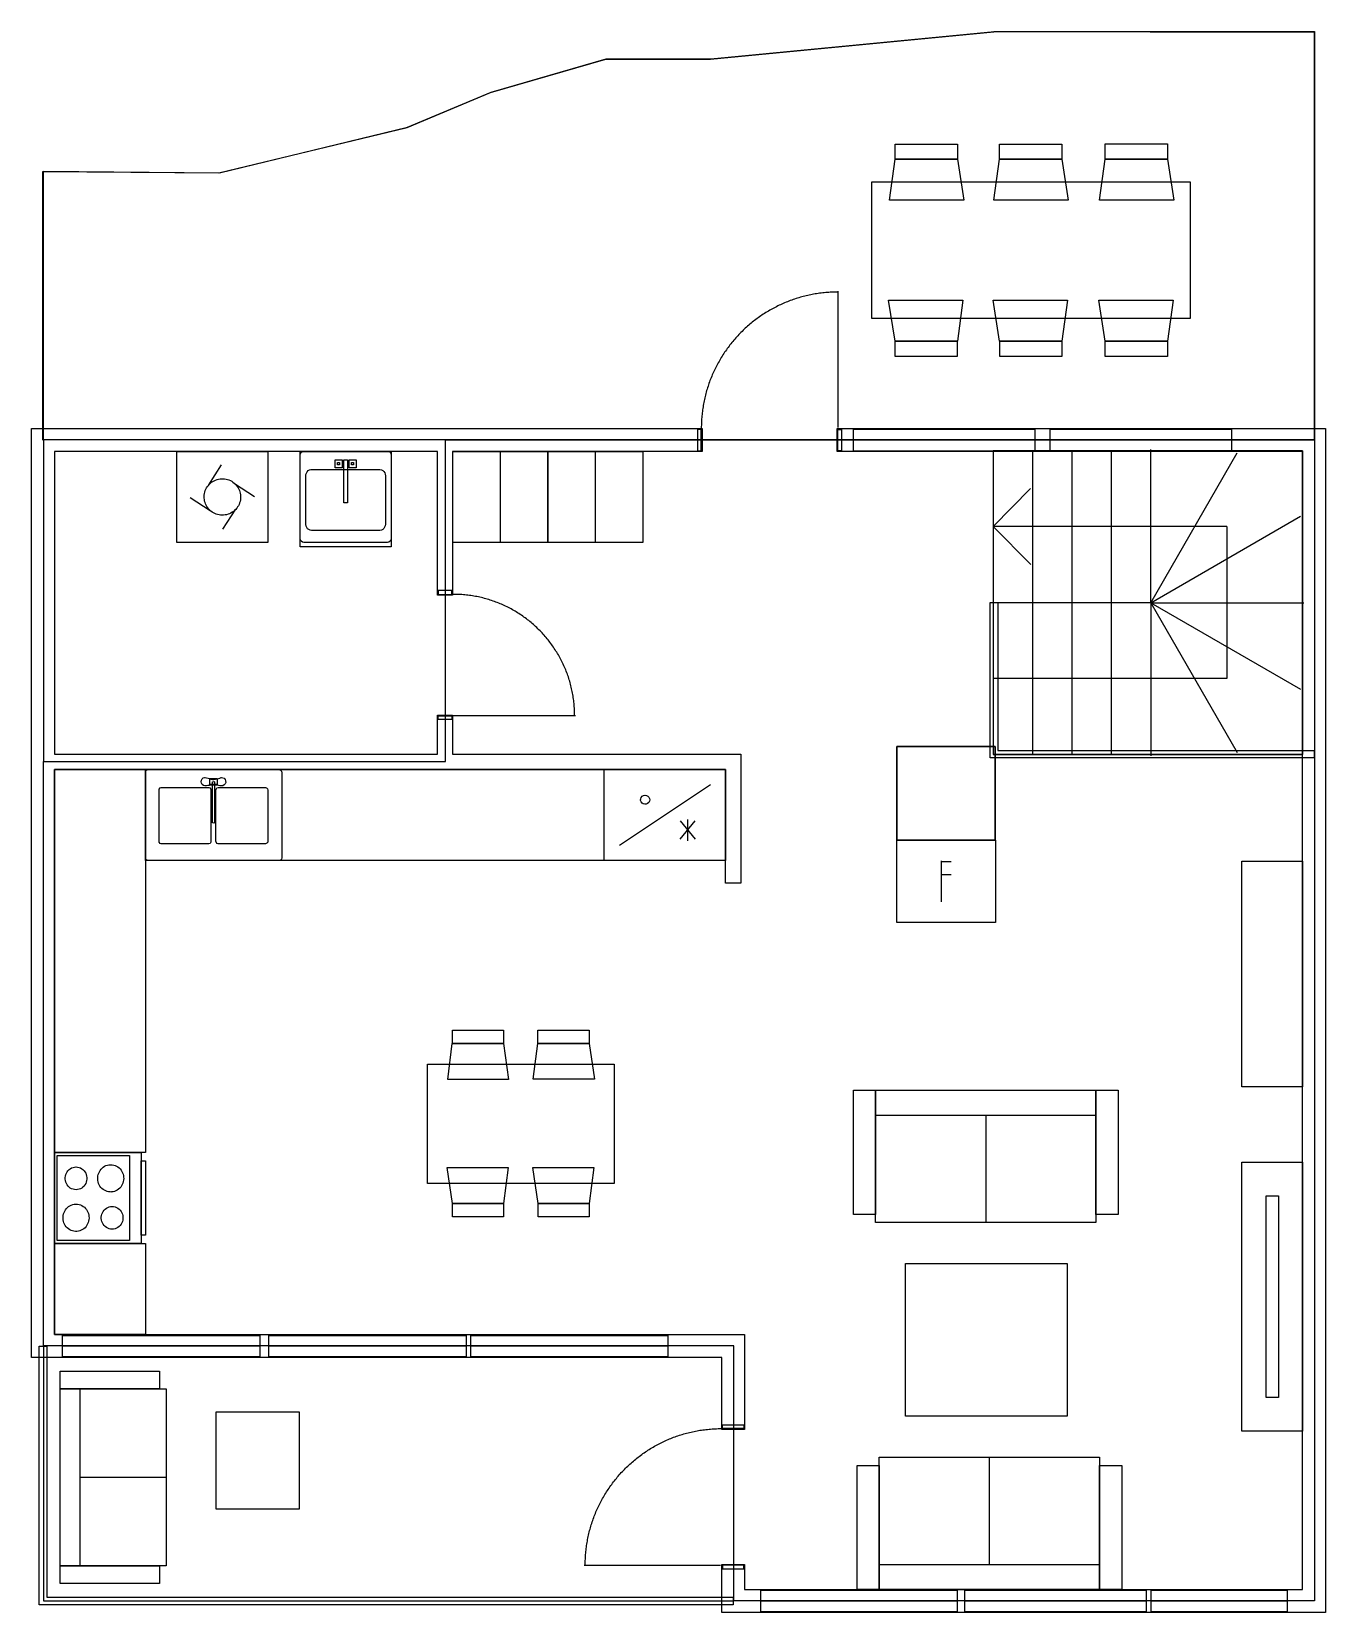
# Model space of a CAD drawing. Extents: x 110 to 688, y -881 to -175.
import ezdxf

# ---------------------------------------------------------------- set-up
doc = ezdxf.new("R2010")
doc.units = 0
for name, color, linetype in [('object', 7, 'Continuous'), ('surface', 7, 'Continuous'), ('wall', 7, 'Continuous'), ('window-door', 7, 'Continuous')]:
    doc.layers.add(name, color=color, linetype=linetype)

# ---------------------------------------------------------------- blocks, each defined once
blk = doc.blocks.new('surface-1')
for points in [[(683.64, -357.29), (115.1, -357.29), (115.1, -237.2), (193.8, -237.88), (277.92, -217.52), (315.24, -201.92), (366.8, -186.99), (413.62, -186.99), (540.49, -174.78), (683.64, -174.78), (683.64, -357.29)], [(683.64, -876.31), (423.79, -876.31), (423.79, -762.33), (115.1, -762.33), (115.1, -501.12), (294.89, -501.12), (294.89, -357.29), (683.64, -357.29), (683.64, -876.31)], [(115.1, -501.12), (294.89, -501.12), (294.89, -357.29), (115.1, -357.29), (115.1, -501.12)], [(115.1, -876.31), (423.79, -876.31), (423.79, -762.33), (115.1, -762.33), (115.1, -876.31)]]:
    blk.add_lwpolyline(points)
blk = doc.blocks.new('Kitchen_bench-1')
for points in [[(270.6, -405.05), (229.89, -405.05), (229.89, -362.47), (270.6, -362.47), (270.6, -405.05)], [(160.61, -675.92), (119.9, -675.92), (119.9, -504.71), (160.61, -504.71), (160.61, -675.92)], [(365.73, -545.31), (160.61, -545.31), (160.61, -504.61), (365.73, -504.61), (365.73, -545.31)], [(160.61, -757.33), (119.91, -757.33), (119.91, -716.62), (160.61, -716.62), (160.61, -757.33)]]:
    blk.add_lwpolyline(points)
blk = doc.blocks.new('Two_seater_sofa-1')
for points in [[(587.48, -871.31), (488.84, -871.31), (488.84, -812.13), (587.48, -812.13), (587.48, -871.31), (587.48, -871.31)], [(538.16, -860.22), (538.16, -812.13)], [(488.84, -871.31), (478.97, -871.31), (478.97, -815.83), (488.84, -815.83), (488.84, -871.31), (488.84, -871.31)], [(597.35, -871.31), (587.48, -871.31), (587.48, -815.83), (597.35, -815.83), (597.35, -871.31), (597.35, -871.31)], [(587.48, -860.22), (488.84, -860.22)]]:
    blk.add_lwpolyline(points)
blk = doc.blocks.new('Wahsing_machine-1')
for points in [[(174.71, -362.47), (215.42, -362.47), (215.42, -403.18), (174.71, -403.18), (174.71, -362.47)], [(189.03, -377.33), (194.73, -368.44)], [(203.21, -382.82), (203.18, -383.5), (203.1, -384.17), (202.96, -384.84), (202.76, -385.49), (202.51, -386.12), (202.21, -386.73), (201.86, -387.31), (201.47, -387.86), (201.02, -388.37), (200.54, -388.85), (200.02, -389.28), (199.47, -389.67), (198.88, -390.02), (198.27, -390.31), (197.64, -390.55), (196.98, -390.74), (196.32, -390.87), (195.64, -390.94), (195.07, -390.96), (194.97, -390.96), (194.29, -390.93), (193.62, -390.84), (192.95, -390.69), (192.31, -390.49), (191.68, -390.23), (191.08, -389.92), (190.5, -389.56), (189.95, -389.16), (189.44, -388.71), (188.97, -388.22), (188.54, -387.7), (188.16, -387.14), (187.83, -386.55), (187.54, -385.93), (187.31, -385.3), (187.13, -384.64), (187.01, -383.98), (186.94, -383.3), (186.92, -382.82), (186.93, -382.62), (186.97, -381.95), (187.07, -381.28), (187.23, -380.62), (187.44, -379.97), (187.7, -379.35), (188.02, -378.75), (188.38, -378.17), (188.79, -377.63), (189.25, -377.13), (189.74, -376.66), (190.27, -376.24), (190.84, -375.87), (191.43, -375.54), (192.05, -375.26), (192.69, -375.03), (193.34, -374.86), (194.01, -374.75), (194.69, -374.69), (195.07, -374.68), (195.37, -374.69), (196.04, -374.74), (196.71, -374.85), (197.37, -375.01), (198.01, -375.23), (198.63, -375.5), (199.23, -375.83), (199.8, -376.2), (200.33, -376.61), (200.83, -377.07), (201.29, -377.57), (201.71, -378.11), (202.08, -378.68), (202.4, -379.28), (202.67, -379.9), (202.88, -380.54), (203.05, -381.2), (203.15, -381.87), (203.2, -382.55), (203.21, -382.82), (203.21, -382.82)], [(200.49, -376.79), (209.45, -382.55)], [(180.68, -383.09), (189.57, -388.86)], [(195.34, -397.21), (201.1, -388.25)]]:
    blk.add_lwpolyline(points)
blk = doc.blocks.new('Table_with_six_chairs-1')
for points in [[(523.83, -225.05), (523.83, -231.84), (496.02, -231.84), (496.02, -225.05), (523.83, -225.05)], [(570.51, -225.05), (570.51, -231.84), (542.69, -231.84), (542.69, -225.05), (570.51, -225.05)], [(617.8, -225.01), (617.8, -231.79), (589.98, -231.79), (589.98, -225.01), (617.8, -225.01)], [(523.83, -231.84), (526.68, -250.16), (493.44, -250.16), (495.96, -231.84), (523.83, -231.84)], [(570.51, -231.84), (573.36, -250.16), (540.12, -250.16), (542.64, -231.84), (570.51, -231.84)], [(617.8, -231.79), (620.65, -250.11), (587.4, -250.11), (589.93, -231.79), (617.8, -231.79)], [(627.98, -241.97), (627.98, -303.03), (485.5, -303.03), (485.5, -241.97), (627.98, -241.97)], [(495.95, -313.21), (493.1, -294.89), (526.34, -294.89), (523.82, -313.21), (495.95, -313.21)], [(542.71, -313.21), (539.86, -294.89), (573.1, -294.89), (570.59, -313.21), (542.71, -313.21)], [(589.98, -313.21), (587.13, -294.89), (620.38, -294.89), (617.87, -313.21), (589.98, -313.21)], [(523.78, -313.21), (523.78, -319.99), (495.95, -319.99), (495.95, -313.21), (523.78, -313.21)], [(570.59, -313.21), (570.59, -319.99), (542.76, -319.99), (542.76, -313.21), (570.59, -313.21)], [(617.8, -313.21), (617.8, -319.99), (589.98, -319.99), (589.98, -313.21), (617.8, -313.21)]]:
    blk.add_lwpolyline(points)
blk = doc.blocks.new('Table_with_four_chairs-1')
for points in [[(320.75, -621.23), (320.75, -627.17), (297.95, -627.17), (297.95, -621.23), (320.75, -621.23)], [(359.13, -621.23), (359.13, -627.17), (336.16, -627.17), (336.16, -621.23), (359.13, -621.23)], [(320.75, -627.17), (323.09, -643.21), (295.84, -643.21), (297.91, -627.17), (320.75, -627.17)], [(359.13, -627.12), (361.47, -643.16), (334.1, -643.16), (336.17, -627.12), (359.13, -627.12)], [(370.25, -636.33), (370.25, -689.8), (286.83, -689.8), (286.83, -636.33), (370.25, -636.33)], [(297.95, -698.71), (295.62, -682.67), (322.87, -682.67), (320.8, -698.71), (297.95, -698.71)], [(336.33, -698.71), (333.99, -682.67), (361.24, -682.67), (359.18, -698.71), (336.33, -698.71)], [(320.75, -698.71), (320.75, -704.65), (297.94, -704.65), (297.94, -698.71), (320.75, -698.71)], [(359.13, -698.71), (359.13, -704.65), (336.33, -704.65), (336.33, -698.71), (359.13, -698.71)]]:
    blk.add_lwpolyline(points)
blk = doc.blocks.new('Two_seater_sofa-2')
for points in [[(477.32, -648.07), (487.18, -648.07), (487.18, -703.56), (477.32, -703.56), (477.32, -648.07), (477.32, -648.07)], [(487.18, -648.07), (585.83, -648.07), (585.83, -707.26), (487.18, -707.26), (487.18, -648.07), (487.18, -648.07)], [(585.83, -648.07), (595.69, -648.07), (595.69, -703.56), (585.83, -703.56), (585.83, -648.07), (585.83, -648.07)], [(487.18, -659.17), (585.83, -659.17)], [(536.5, -659.17), (536.5, -707.26)]]:
    blk.add_lwpolyline(points)
blk = doc.blocks.new('TV-1')
for points in [[(678.28, -680.14), (678.28, -800.52), (651.14, -800.52), (651.14, -680.14), (678.28, -680.14)], [(662, -785.47), (662, -695.19), (667.42, -695.19), (667.42, -709.73), (667.42, -775.44), (667.42, -785.47), (662, -785.47)]]:
    blk.add_lwpolyline(points)
blk = doc.blocks.new('Coffee_table-1')
blk.add_lwpolyline([(192.35, -835.37), (192.35, -791.89), (229.36, -791.89), (229.36, -835.37), (192.35, -835.37), (192.35, -835.37)])
blk = doc.blocks.new('U_stair-1')
for points in [[(539.77, -362.13), (539.77, -430.08), (539.77, -498.02), (610.33, -498.02), (678.28, -498.02), (678.28, -362.13), (610.33, -362.13), (539.77, -362.13)], [(539.77, -362.13), (539.77, -430.08)], [(610.33, -362.13), (539.77, -362.13)], [(557.41, -362.13), (557.41, -430.08)], [(575.05, -362.13), (575.05, -430.08)], [(592.69, -362.13), (592.69, -430.08)], [(610.33, -430.08), (610.33, -361.55)], [(678.28, -362.13), (610.33, -362.13)], [(610.33, -430.08), (649, -363.09)], [(678.28, -362.13), (678.28, -498.02)], [(539.77, -396.1), (556.61, -378.97)], [(610.33, -430.08), (677.31, -391.4)], [(644.3, -396.1), (539.77, -396.1)], [(539.77, -396.1), (556.76, -413.09)], [(644.3, -396.1), (644.3, -464.05)], [(539.77, -430.08), (539.77, -498.02)], [(610.33, -430.08), (539.77, -430.08)], [(557.41, -430.08), (557.41, -498.02)], [(575.05, -430.08), (575.05, -498.02)], [(592.69, -430.08), (592.69, -498.02)], [(610.33, -430.08), (610.33, -498.6)], [(610.33, -430.08), (649, -497.06)], [(610.33, -430.08), (677.31, -468.75)], [(610.33, -430.08), (678.86, -430.08)], [(644.3, -464.05), (539.77, -464.05)], [(610.33, -498.02), (539.77, -498.02)], [(678.28, -498.02), (610.33, -498.02)]]:
    blk.add_lwpolyline(points)
blk = doc.blocks.new('object-1')
blk.add_lwpolyline([(496.75, -494.39), (496.75, -536.32), (540.78, -536.32), (540.78, -494.39), (496.75, -494.39)])
blk = doc.blocks.new('Column-1')
blk.add_lwpolyline([(496.75, -494.39), (540.78, -494.39), (540.78, -536.32), (496.75, -536.32), (496.75, -494.39), (496.75, -494.39)])
blk = doc.blocks.new('Warderobe_2_door-1')
for points in [[(298.08, -362.47), (340.62, -362.47), (340.62, -403.18), (298.08, -403.18), (298.08, -362.47), (298.08, -362.47)], [(319.35, -362.47), (319.35, -403.18)]]:
    blk.add_lwpolyline(points)
blk = doc.blocks.new('Fireplace-1')
for points in [[(496.75, -536.32), (540.83, -536.32), (540.83, -573.07), (496.75, -573.07), (496.75, -536.32)], [(516.69, -563.88), (516.69, -545.51)], [(516.69, -545.81), (521.1, -545.81)], [(516.69, -551.63), (521.1, -551.63)]]:
    blk.add_lwpolyline(points)
blk = doc.blocks.new('Single_sink-1')
for points in [[(231.5, -362.42), (268.99, -362.42), (269.48, -362.5), (270.05, -362.86), (270.44, -363.42), (270.6, -364.07), (270.6, -364.19), (270.6, -401.35), (270.6, -401.39), (270.47, -402.05), (270.11, -402.62), (269.56, -403.01), (268.99, -403.12), (231.5, -403.12), (230.92, -403.01), (230.37, -402.62), (230.02, -402.04), (229.89, -401.38), (229.89, -401.35), (229.89, -364.19), (229.9, -364.07), (230.06, -363.41), (230.44, -362.86), (231.01, -362.5), (231.5, -362.42), (231.5, -362.42)], [(245.47, -366.25), (248.64, -366.25), (248.64, -369.75), (245.47, -369.75), (245.47, -366.25), (245.47, -366.25)], [(246.57, -367.41), (247.53, -367.41), (247.53, -368.47), (246.57, -368.47), (246.57, -367.41), (246.57, -367.41)], [(249.39, -366.27), (250.98, -366.27), (250.98, -385.49), (249.39, -385.49), (249.39, -366.27), (249.39, -366.27)], [(251.72, -366.25), (254.89, -366.25), (254.89, -369.75), (251.72, -369.75), (251.72, -366.25), (251.72, -366.25)], [(252.82, -367.41), (253.78, -367.41), (253.78, -368.47), (252.82, -368.47), (252.82, -367.41), (252.82, -367.41)], [(235.01, -370.5), (265.34, -370.5), (265.54, -370.51), (266.2, -370.66), (266.8, -370.98), (267.29, -371.44), (267.66, -372.01), (267.88, -372.65), (267.97, -373.32), (267.97, -373.39), (267.97, -394.93), (267.97, -395.03), (267.88, -395.7), (267.64, -396.34), (267.27, -396.9), (266.77, -397.36), (266.17, -397.68), (265.51, -397.82), (265.34, -397.83), (235.01, -397.83), (234.98, -397.82), (234.31, -397.72), (233.7, -397.44), (233.18, -397), (232.78, -396.46), (232.52, -395.83), (232.39, -395.17), (232.39, -394.93), (232.39, -373.39), (232.44, -372.78), (232.64, -372.14), (232.98, -371.55), (233.45, -371.06), (234.03, -370.71), (234.68, -370.52), (235.01, -370.5), (235.01, -370.5)]]:
    blk.add_lwpolyline(points)
blk = doc.blocks.new('Two_seater_sofa-3')
for points in [[(122.48, -781.54), (122.48, -773.62), (167, -773.62), (167, -781.54), (122.48, -781.54), (122.48, -781.54)], [(122.48, -860.69), (122.48, -781.54), (169.97, -781.54), (169.97, -860.69), (122.48, -860.69), (122.48, -860.69)], [(131.38, -860.69), (131.38, -781.54)], [(131.38, -821.11), (169.97, -821.11)], [(122.48, -868.61), (122.48, -860.69), (167, -860.69), (167, -868.61), (122.48, -868.61), (122.48, -868.61)]]:
    blk.add_lwpolyline(points)
blk = doc.blocks.new('Warderobe_2_door-2')
for points in [[(340.62, -362.47), (383.17, -362.47), (383.17, -403.18), (340.62, -403.18), (340.62, -362.47), (340.62, -362.47)], [(361.89, -362.47), (361.89, -403.18)]]:
    blk.add_lwpolyline(points)
blk = doc.blocks.new('Refrigator_freezer-1')
for points in [[(365.86, -504.61), (420.14, -504.61), (420.14, -545.32), (365.86, -545.32), (365.86, -504.61)], [(372.65, -538.54), (413.35, -511.4)], [(386.21, -518.18), (386.1, -518.85), (385.78, -519.44), (385.28, -519.9), (384.66, -520.16), (384.18, -520.22), (383.99, -520.21), (383.33, -520.03), (382.77, -519.65), (382.37, -519.11), (382.16, -518.47), (382.14, -518.18), (382.18, -517.8), (382.42, -517.16), (382.85, -516.64), (383.42, -516.29), (384.09, -516.15), (384.18, -516.15), (384.76, -516.23), (385.36, -516.53), (385.84, -517), (386.13, -517.61), (386.21, -518.18), (386.21, -518.18)], [(399.78, -535.82), (406.57, -527.68)], [(399.78, -527.68), (406.57, -535.82)], [(403.18, -527), (403.18, -536.5)]]:
    blk.add_lwpolyline(points)
blk = doc.blocks.new('Double_sink-1')
for points in [[(162.13, -504.62), (220.18, -504.62), (220.48, -504.65), (221.09, -504.93), (221.52, -505.45), (221.68, -506.1), (221.68, -506.11), (221.68, -543.83), (221.67, -544.1), (221.53, -544.76), (221.06, -545.22), (220.39, -545.32), (219.98, -545.33), (162.11, -545.33), (162.04, -545.33), (161.37, -545.27), (160.83, -544.89), (160.64, -544.24), (160.61, -543.77), (160.61, -506.11), (160.71, -505.58), (161.09, -505.03), (161.67, -504.69), (162.11, -504.62), (162.13, -504.62)], [(187.32, -508.27), (187.99, -508.34), (188.65, -508.5), (189.29, -508.73), (189.92, -508.97), (190.59, -509.1), (191.26, -509.1), (191.94, -509.02), (192.6, -508.88), (193.26, -508.71), (193.91, -508.51), (194.55, -508.29), (194.6, -508.27), (195.22, -508.33), (195.83, -508.61), (196.29, -509.1), (196.52, -509.74), (196.54, -510.41), (196.34, -511.06), (195.93, -511.59), (195.34, -511.92), (194.67, -512.01), (194.6, -512), (194, -511.91), (193.33, -511.8), (192.66, -511.71), (191.98, -511.63), (191.3, -511.6), (190.63, -511.62), (189.95, -511.69), (189.28, -511.77), (188.6, -511.85), (187.93, -511.93), (187.32, -512), (187.26, -511.99), (186.61, -511.78), (186.07, -511.39), (185.7, -510.82), (185.58, -510.16), (185.68, -509.49), (185.99, -508.89), (186.49, -508.44), (187.14, -508.26), (187.32, -508.27), (187.32, -508.27)], [(189.48, -508.68), (192.67, -508.68), (192.67, -511.39), (189.48, -511.39), (189.48, -508.68), (189.48, -508.68)], [(167.73, -512.68), (189.01, -512.75), (189.41, -512.89), (189.84, -513.4), (189.96, -513.9), (189.96, -536.71), (189.9, -537.12), (189.54, -537.68), (189.01, -537.86), (167.73, -537.86), (167.22, -537.7), (166.85, -537.15), (166.78, -536.71), (166.78, -513.84), (166.84, -513.42), (167.2, -512.86), (167.73, -512.68), (167.73, -512.68)], [(190.64, -510.17), (191.23, -509.99), (191.52, -510.17), (191.52, -528.5), (191.24, -528.66), (190.64, -528.5), (190.64, -510.17)], [(193.14, -512.68), (214.42, -512.75), (214.84, -512.86), (215.27, -513.36), (215.37, -513.9), (215.37, -536.71), (215.33, -537.09), (214.98, -537.66), (214.42, -537.86), (193.14, -537.86), (192.67, -537.72), (192.27, -537.19), (192.2, -536.71), (192.2, -513.84), (192.24, -513.45), (192.59, -512.88), (193.14, -512.68), (193.14, -512.68)]]:
    blk.add_lwpolyline(points)
blk = doc.blocks.new('Induction_cooker_4-1')
for points in [[(119.91, -716.62), (119.91, -675.92), (158.68, -675.92), (158.68, -716.62), (119.91, -716.62), (119.91, -716.62)], [(121.2, -715.27), (121.2, -677.27), (153.51, -677.27), (153.51, -715.27), (121.2, -715.27), (121.2, -715.27)], [(129.6, -682.36), (130.27, -682.41), (130.94, -682.56), (131.57, -682.8), (132.16, -683.13), (132.7, -683.54), (133.18, -684.02), (133.59, -684.56), (133.92, -685.15), (134.18, -685.78), (134.35, -686.44), (134.43, -687.11), (134.44, -687.45), (134.43, -687.79), (134.35, -688.46), (134.18, -689.12), (133.93, -689.74), (133.59, -690.34), (133.18, -690.88), (132.71, -691.36), (132.17, -691.77), (131.57, -692.1), (130.94, -692.34), (130.28, -692.49), (129.6, -692.54), (129.6, -692.54), (128.93, -692.49), (128.27, -692.34), (127.63, -692.1), (127.04, -691.77), (126.5, -691.36), (126.02, -690.88), (125.61, -690.34), (125.28, -689.75), (125.02, -689.13), (124.85, -688.47), (124.76, -687.8), (124.75, -687.45), (124.76, -687.12), (124.85, -686.45), (125.02, -685.79), (125.27, -685.16), (125.6, -684.57), (126.01, -684.03), (126.49, -683.55), (127.03, -683.14), (127.62, -682.81), (128.25, -682.56), (128.91, -682.41), (129.59, -682.36), (129.6, -682.36), (129.6, -682.36)], [(145.11, -681.34), (145.78, -681.39), (146.45, -681.51), (147.1, -681.71), (147.71, -681.99), (148.29, -682.34), (148.83, -682.76), (149.31, -683.24), (149.74, -683.76), (150.11, -684.33), (150.41, -684.94), (150.64, -685.58), (150.81, -686.23), (150.9, -686.91), (150.92, -687.45), (150.92, -687.58), (150.87, -688.26), (150.75, -688.93), (150.56, -689.58), (150.3, -690.2), (149.97, -690.8), (149.58, -691.35), (149.13, -691.86), (148.63, -692.31), (148.07, -692.7), (147.48, -693.03), (146.85, -693.28), (146.19, -693.45), (145.52, -693.54), (145.11, -693.56), (144.84, -693.55), (144.17, -693.48), (143.51, -693.32), (142.87, -693.09), (142.27, -692.78), (141.7, -692.4), (141.19, -691.96), (140.73, -691.47), (140.32, -690.92), (139.98, -690.34), (139.7, -689.72), (139.5, -689.07), (139.36, -688.41), (139.3, -687.73), (139.29, -687.45), (139.3, -687.05), (139.38, -686.38), (139.53, -685.72), (139.75, -685.08), (140.03, -684.46), (140.39, -683.88), (140.8, -683.35), (141.27, -682.86), (141.8, -682.43), (142.37, -682.06), (142.98, -681.77), (143.62, -681.55), (144.28, -681.41), (144.96, -681.35), (145.11, -681.34), (145.11, -681.34)], [(158.68, -712.89), (158.68, -679.65), (160.61, -679.65), (160.61, -712.89), (158.68, -712.89), (158.68, -712.89)], [(129.6, -698.98), (130.28, -699.03), (130.94, -699.15), (131.59, -699.35), (132.21, -699.63), (132.79, -699.98), (133.32, -700.4), (133.81, -700.87), (134.23, -701.4), (134.6, -701.97), (134.9, -702.58), (135.13, -703.22), (135.3, -703.87), (135.39, -704.55), (135.41, -705.09), (135.41, -705.22), (135.36, -705.9), (135.24, -706.57), (135.05, -707.22), (134.79, -707.84), (134.46, -708.44), (134.07, -708.99), (133.62, -709.5), (133.12, -709.95), (132.57, -710.34), (131.97, -710.67), (131.34, -710.92), (130.68, -711.09), (130.01, -711.18), (129.6, -711.2), (129.33, -711.19), (128.66, -711.12), (128, -710.96), (127.36, -710.73), (126.76, -710.42), (126.2, -710.04), (125.68, -709.6), (125.22, -709.11), (124.81, -708.56), (124.47, -707.98), (124.2, -707.36), (123.99, -706.71), (123.85, -706.05), (123.79, -705.37), (123.78, -705.09), (123.8, -704.69), (123.87, -704.02), (124.02, -703.36), (124.24, -702.72), (124.53, -702.1), (124.88, -701.52), (125.29, -700.99), (125.77, -700.5), (126.29, -700.07), (126.86, -699.7), (127.47, -699.41), (128.11, -699.19), (128.78, -699.05), (129.45, -698.99), (129.6, -698.98), (129.6, -698.98)], [(145.75, -700), (146.43, -700.05), (147.09, -700.2), (147.72, -700.44), (148.32, -700.77), (148.86, -701.18), (149.33, -701.66), (149.74, -702.2), (150.08, -702.79), (150.33, -703.42), (150.5, -704.08), (150.59, -704.75), (150.6, -705.09), (150.59, -705.43), (150.5, -706.1), (150.33, -706.76), (150.08, -707.38), (149.75, -707.98), (149.34, -708.52), (148.86, -709), (148.32, -709.41), (147.73, -709.74), (147.1, -709.98), (146.43, -710.13), (145.76, -710.18), (145.75, -710.18), (145.08, -710.13), (144.42, -709.98), (143.79, -709.74), (143.19, -709.41), (142.65, -709), (142.18, -708.52), (141.77, -707.98), (141.43, -707.39), (141.18, -706.77), (141, -706.11), (140.92, -705.44), (140.91, -705.09), (140.92, -704.76), (141, -704.09), (141.17, -703.43), (141.42, -702.8), (141.76, -702.21), (142.17, -701.67), (142.64, -701.19), (143.18, -700.78), (143.77, -700.45), (144.41, -700.2), (145.07, -700.05), (145.74, -700), (145.75, -700), (145.75, -700)]]:
    blk.add_lwpolyline(points)
blk = doc.blocks.new('Booklet-1')
blk.add_lwpolyline([(678.28, -545.6), (678.28, -646.52), (651.14, -646.52), (651.14, -545.6), (678.28, -545.6), (678.28, -545.6)])
blk = doc.blocks.new('Coffee_table-2')
blk.add_lwpolyline([(500.61, -793.83), (500.61, -725.46), (572.96, -725.46), (572.96, -793.83), (500.61, -793.83), (500.61, -793.83)])
blk = doc.blocks.new('wall-1')
for points in [[(413.34, -187.09), (540.21, -174.88)], [(610.09, -174.88), (540.21, -174.88)], [(610.09, -174.88), (683.37, -174.88)], [(683.37, -174.88), (683.37, -357.38)], [(314.96, -202.01), (366.53, -187.09)], [(366.53, -187.09), (413.34, -187.09)], [(277.65, -217.62), (314.96, -202.01)], [(193.52, -237.97), (277.65, -217.62)], [(114.82, -237.29), (193.52, -237.97)], [(114.82, -357.38), (114.82, -237.29)], [(409.63, -362.47), (298, -362.47), (298, -426.7), (291.22, -426.7), (291.22, -362.47), (119.91, -362.47), (119.91, -497.82), (291.22, -497.82), (291.22, -480.3), (298, -480.3), (298, -497.82), (426.91, -497.82), (426.91, -555.49), (420.12, -555.49), (420.12, -504.61), (119.91, -504.61), (119.91, -757.33), (428.6, -757.33), (428.6, -799.67), (418.43, -799.67), (418.43, -767.51), (109.73, -767.51), (109.73, -352.29), (409.63, -352.29), (409.63, -362.47)], [(688.45, -881.49), (418.43, -881.49), (418.43, -860.05), (428.6, -860.05), (428.6, -871.31), (678.28, -871.31), (678.28, -362.47), (470.01, -362.47), (470.01, -352.29), (688.45, -352.29), (688.45, -881.49)], [(541.91, -429.98), (541.91, -496.13), (683.37, -496.13), (683.37, -499.52), (538.51, -499.52), (538.51, -429.98), (541.91, -429.98)], [(116.51, -762.42), (116.51, -874.71), (423.52, -874.71), (423.52, -878.1), (113.12, -878.1), (113.12, -762.42), (116.51, -762.42)]]:
    blk.add_lwpolyline(points)
blk = doc.blocks.new('window-door-1')
for points in [[(470.35, -291.23), (469.67, -291.24), (468.99, -291.25), (468.32, -291.26), (467.64, -291.29), (466.96, -291.32), (466.28, -291.37), (465.61, -291.41), (464.93, -291.47), (464.25, -291.53), (463.58, -291.6), (462.91, -291.68), (462.23, -291.77), (461.56, -291.86), (460.89, -291.96), (460.22, -292.07), (459.55, -292.18), (458.88, -292.31), (458.22, -292.44), (457.55, -292.57), (456.89, -292.72), (456.23, -292.87), (455.57, -293.03), (454.91, -293.2), (454.26, -293.37), (453.6, -293.56), (452.95, -293.75), (452.3, -293.94), (451.66, -294.15), (451.01, -294.36), (450.37, -294.58), (449.73, -294.8), (449.09, -295.03), (448.46, -295.27), (447.83, -295.52), (447.2, -295.77), (446.57, -296.04), (445.95, -296.3), (445.33, -296.58), (444.71, -296.86), (444.09, -297.15), (443.48, -297.44), (442.88, -297.75), (442.27, -298.06), (441.67, -298.37), (441.08, -298.69), (440.48, -299.02), (439.89, -299.36), (439.31, -299.7), (438.72, -300.05), (438.15, -300.4), (437.57, -300.77), (437, -301.13), (436.44, -301.51), (435.87, -301.89), (435.32, -302.28), (434.76, -302.67), (434.22, -303.07), (433.67, -303.47), (433.13, -303.88), (432.6, -304.3), (432.06, -304.72), (431.54, -305.15), (431.02, -305.59), (430.5, -306.03), (429.99, -306.47), (429.48, -306.92), (428.98, -307.38), (428.49, -307.84), (427.99, -308.31), (427.51, -308.78), (427.03, -309.26), (426.55, -309.75), (426.08, -310.24), (425.62, -310.73), (425.16, -311.23), (424.7, -311.73), (424.26, -312.24), (423.81, -312.76), (423.38, -313.28), (422.95, -313.8), (422.52, -314.33), (422.1, -314.86), (421.69, -315.4), (421.28, -315.94), (420.88, -316.49), (420.49, -317.04), (420.1, -317.6), (419.71, -318.16), (419.34, -318.72), (418.97, -319.29), (418.6, -319.86), (418.25, -320.44), (417.89, -321.02), (417.55, -321.61), (417.21, -322.19), (416.88, -322.79), (416.55, -323.38), (416.24, -323.98), (415.92, -324.58), (415.62, -325.19), (415.32, -325.8), (415.03, -326.41), (414.75, -327.03), (414.47, -327.65), (414.2, -328.27), (413.93, -328.89), (413.68, -329.52), (413.43, -330.15), (413.18, -330.79), (412.95, -331.42), (412.72, -332.06), (412.5, -332.7), (412.29, -333.35), (412.08, -333.99), (411.88, -334.64), (411.69, -335.29), (411.5, -335.94), (411.33, -336.6), (411.15, -337.26), (410.99, -337.91), (410.84, -338.57), (410.69, -339.24), (410.55, -339.9), (410.41, -340.57), (410.29, -341.23), (410.17, -341.9), (410.06, -342.57), (409.96, -343.24), (409.86, -343.91), (409.77, -344.58), (409.69, -345.26), (409.62, -345.93), (409.55, -346.61), (409.49, -347.28), (409.44, -347.96), (409.4, -348.64), (409.36, -349.31), (409.33, -349.99), (409.31, -350.67), (409.3, -351.35), (409.29, -352.03), (409.29, -352.29)], [(470.35, -290.75), (470.35, -351.82)], [(407.59, -352.63), (407.59, -362.13), (409.29, -362.13), (409.29, -352.63), (407.59, -352.63)], [(472.05, -352.63), (472.05, -362.13), (470.35, -362.13), (470.35, -352.63), (472.05, -352.63)], [(297.66, -424.66), (291.56, -424.66), (291.56, -426.36), (297.66, -426.36), (297.66, -424.66)], [(352.65, -480.64), (352.64, -479.96), (352.63, -479.28), (352.61, -478.6), (352.58, -477.92), (352.54, -477.25), (352.49, -476.57), (352.44, -475.89), (352.38, -475.22), (352.31, -474.54), (352.23, -473.87), (352.14, -473.2), (352.04, -472.53), (351.94, -471.85), (351.83, -471.19), (351.7, -470.52), (351.57, -469.85), (351.44, -469.19), (351.29, -468.53), (351.13, -467.87), (350.97, -467.21), (350.8, -466.55), (350.62, -465.9), (350.43, -465.24), (350.24, -464.59), (350.03, -463.95), (349.82, -463.3), (349.6, -462.66), (349.37, -462.02), (349.13, -461.39), (348.89, -460.75), (348.64, -460.12), (348.37, -459.5), (348.11, -458.88), (347.83, -458.26), (347.55, -457.64), (347.25, -457.03), (346.96, -456.42), (346.65, -455.81), (346.33, -455.21), (346.01, -454.61), (345.68, -454.02), (345.35, -453.43), (345, -452.85), (344.65, -452.27), (344.29, -451.69), (343.93, -451.12), (343.55, -450.55), (343.17, -449.99), (342.79, -449.43), (342.39, -448.88), (341.99, -448.33), (341.58, -447.79), (341.17, -447.25), (340.75, -446.72), (340.32, -446.2), (339.89, -445.67), (339.45, -445.16), (339, -444.65), (338.55, -444.14), (338.09, -443.64), (337.62, -443.15), (337.15, -442.66), (336.67, -442.18), (336.19, -441.71), (335.7, -441.24), (335.2, -440.77), (334.7, -440.31), (334.19, -439.86), (333.68, -439.42), (333.16, -438.98), (332.64, -438.55), (332.11, -438.12), (331.58, -437.7), (331.04, -437.29), (330.5, -436.89), (329.95, -436.49), (329.39, -436.1), (328.83, -435.71), (328.27, -435.33), (327.7, -434.96), (327.13, -434.6), (326.55, -434.24), (325.97, -433.89), (325.39, -433.55), (324.8, -433.22), (324.2, -432.89), (323.6, -432.57), (323, -432.26), (322.39, -431.95), (321.78, -431.66), (321.17, -431.37), (320.55, -431.09), (319.93, -430.81), (319.31, -430.55), (318.68, -430.29), (318.05, -430.04), (317.42, -429.8), (316.78, -429.56), (316.14, -429.34), (315.5, -429.12), (314.85, -428.91), (314.2, -428.71), (313.55, -428.51), (312.9, -428.33), (312.25, -428.15), (311.59, -427.98), (310.93, -427.82), (310.27, -427.67), (309.61, -427.52), (308.94, -427.39), (308.27, -427.26), (307.61, -427.14), (306.94, -427.03), (306.27, -426.93), (305.59, -426.84), (304.92, -426.75), (304.25, -426.67), (303.57, -426.61), (302.9, -426.55), (302.22, -426.49), (301.54, -426.45), (300.87, -426.42), (300.19, -426.39), (299.51, -426.37), (298.83, -426.36), (298.37, -426.36)], [(297.66, -482.33), (291.56, -482.33), (291.56, -480.64), (297.66, -480.64), (297.66, -482.33)], [(353.01, -480.64), (298, -480.64)], [(418.77, -797.63), (428.27, -797.63), (428.27, -799.33), (418.77, -799.33), (418.77, -797.63)], [(357.37, -860.39), (357.37, -859.71), (357.38, -859.03), (357.4, -858.35), (357.43, -857.68), (357.46, -857), (357.5, -856.32), (357.55, -855.65), (357.6, -854.97), (357.67, -854.29), (357.74, -853.62), (357.82, -852.94), (357.9, -852.27), (357.99, -851.6), (358.1, -850.93), (358.2, -850.26), (358.32, -849.59), (358.44, -848.92), (358.57, -848.26), (358.71, -847.59), (358.86, -846.93), (359.01, -846.27), (359.17, -845.61), (359.34, -844.95), (359.51, -844.3), (359.69, -843.64), (359.88, -842.99), (360.08, -842.34), (360.28, -841.7), (360.49, -841.05), (360.71, -840.41), (360.94, -839.77), (361.17, -839.13), (361.41, -838.5), (361.66, -837.86), (361.91, -837.24), (362.17, -836.61), (362.44, -835.99), (362.71, -835.37), (363, -834.75), (363.28, -834.13), (363.58, -833.52), (363.88, -832.92), (364.19, -832.31), (364.51, -831.71), (364.83, -831.11), (365.16, -830.52), (365.49, -829.93), (365.84, -829.35), (366.18, -828.76), (366.54, -828.19), (366.9, -827.61), (367.27, -827.04), (367.64, -826.48), (368.02, -825.91), (368.41, -825.36), (368.8, -824.8), (369.2, -824.25), (369.61, -823.71), (370.02, -823.17), (370.43, -822.64), (370.86, -822.1), (371.29, -821.58), (371.72, -821.06), (372.16, -820.54), (372.61, -820.03), (373.06, -819.52), (373.51, -819.02), (373.98, -818.53), (374.45, -818.03), (374.92, -817.55), (375.4, -817.07), (375.88, -816.59), (376.37, -816.12), (376.87, -815.66), (377.36, -815.2), (377.87, -814.74), (378.38, -814.3), (378.89, -813.85), (379.41, -813.42), (379.94, -812.99), (380.47, -812.56), (381, -812.14), (381.54, -811.73), (382.08, -811.32), (382.63, -810.92), (383.18, -810.53), (383.73, -810.14), (384.29, -809.75), (384.86, -809.38), (385.43, -809.01), (386, -808.64), (386.58, -808.28), (387.16, -807.93), (387.74, -807.59), (388.33, -807.25), (388.92, -806.92), (389.52, -806.59), (390.11, -806.28), (390.72, -805.96), (391.32, -805.66), (391.93, -805.36), (392.55, -805.07), (393.16, -804.78), (393.78, -804.51), (394.4, -804.24), (395.03, -803.97), (395.66, -803.72), (396.29, -803.47), (396.92, -803.22), (397.56, -802.99), (398.2, -802.76), (398.84, -802.54), (399.48, -802.33), (400.13, -802.12), (400.78, -801.92), (401.43, -801.73), (402.08, -801.54), (402.73, -801.36), (403.39, -801.19), (404.05, -801.03), (404.71, -800.88), (405.37, -800.73), (406.04, -800.59), (406.7, -800.45), (407.37, -800.33), (408.04, -800.21), (408.7, -800.1), (409.38, -800), (410.05, -799.9), (410.72, -799.81), (411.39, -799.73), (412.07, -799.66), (412.74, -799.59), (413.42, -799.53), (414.1, -799.48), (414.77, -799.44), (415.45, -799.4), (416.13, -799.37), (416.81, -799.35), (417.48, -799.34), (418.16, -799.33), (418.43, -799.33)], [(356.89, -860.39), (417.95, -860.39)], [(418.77, -862.09), (428.27, -862.09), (428.27, -860.39), (418.77, -860.39), (418.77, -862.09)]]:
    blk.add_lwpolyline(points)
blk = doc.blocks.new('Window-1')
for points in [[(435.74, -881.15), (523.94, -881.15), (523.94, -871.65), (435.74, -871.65), (435.74, -881.15), (435.74, -881.15)], [(435.74, -876.4), (523.94, -876.4)]]:
    blk.add_lwpolyline(points)
blk = doc.blocks.new('Window-2')
for points in [[(610.42, -881.15), (671.48, -881.15), (671.48, -871.65), (610.42, -871.65), (610.42, -881.15), (610.42, -881.15)], [(610.42, -876.4), (671.48, -876.4)]]:
    blk.add_lwpolyline(points)
blk = doc.blocks.new('Window-3')
for points in [[(558.6, -352.63), (477.18, -352.63), (477.18, -362.13), (558.6, -362.13), (558.6, -352.63), (558.6, -352.63)], [(558.6, -357.38), (477.18, -357.38)]]:
    blk.add_lwpolyline(points)
blk = doc.blocks.new('Window-4')
for points in [[(646.56, -352.63), (565.14, -352.63), (565.14, -362.13), (646.56, -362.13), (646.56, -352.63), (646.56, -352.63)], [(646.56, -357.38), (565.14, -357.38)]]:
    blk.add_lwpolyline(points)
blk = doc.blocks.new('Window-5')
for points in [[(527.08, -881.15), (608.5, -881.15), (608.5, -871.65), (527.08, -871.65), (527.08, -881.15), (527.08, -881.15)], [(527.08, -876.4), (608.5, -876.4)]]:
    blk.add_lwpolyline(points)
blk = doc.blocks.new('Window-6')
for points in [[(211.82, -767.17), (123.62, -767.17), (123.62, -757.67), (211.82, -757.67), (211.82, -767.17), (211.82, -767.17)], [(211.82, -762.42), (123.62, -762.42)]]:
    blk.add_lwpolyline(points)
blk = doc.blocks.new('Window-7')
for points in [[(304.05, -767.17), (215.85, -767.17), (215.85, -757.67), (304.05, -757.67), (304.05, -767.17), (304.05, -767.17)], [(304.05, -762.42), (215.85, -762.42)]]:
    blk.add_lwpolyline(points)
blk = doc.blocks.new('Window-8')
for points in [[(394.37, -767.17), (306.17, -767.17), (306.17, -757.67), (394.37, -757.67), (394.37, -767.17), (394.37, -767.17)], [(394.37, -762.42), (306.17, -762.42)]]:
    blk.add_lwpolyline(points)

msp = doc.modelspace()

# ---------------------------------------------------------------- block references
at = {"layer": 'object'}
for name in ['Table_with_six_chairs-1', 'Kitchen_bench-1', 'Wahsing_machine-1', 'Single_sink-1', 'Warderobe_2_door-1', 'Warderobe_2_door-2', 'U_stair-1', 'object-1', 'Column-1', 'Double_sink-1', 'Refrigator_freezer-1', 'Fireplace-1', 'Booklet-1', 'Table_with_four_chairs-1', 'Two_seater_sofa-2', 'Induction_cooker_4-1', 'TV-1', 'Coffee_table-2', 'Two_seater_sofa-3', 'Coffee_table-1', 'Two_seater_sofa-1']:
    msp.add_blockref(name, (0, 0), dxfattribs=at)
at = {"layer": 'surface'}
msp.add_blockref('surface-1', (0, 0), dxfattribs=at)
at = {"layer": 'wall'}
msp.add_blockref('wall-1', (0, 0), dxfattribs=at)
at = {"layer": 'window-door'}
for name in ['window-door-1', 'Window-3', 'Window-4', 'Window-6', 'Window-7', 'Window-8', 'Window-1', 'Window-5', 'Window-2']:
    msp.add_blockref(name, (0, 0), dxfattribs=at)

doc.saveas('drawing.dxf')
